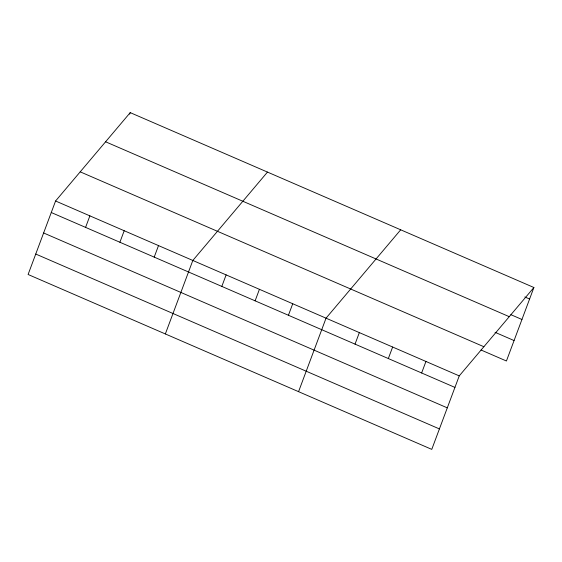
<?xml version="1.0" encoding="UTF-8"?>
<svg xmlns="http://www.w3.org/2000/svg" width="562" height="562" viewBox="0 0 562 562"><rect width="100%" height="100%" fill="white"/><g stroke="black" fill="none" stroke-linecap="round" stroke-linejoin="round"><path stroke-width="0.84" d="M55.575 200.999L28.1 274.488L431.771 449.375L459.245 375.887L533.9 287.512L130.229 112.625L55.575 200.999L459.245 375.887M85.579 227.385L89.885 215.864M129.653 114.163L130.229 112.625M119.896 242.25L124.202 230.729M154.206 257.115L158.512 245.594M165.347 333.947L192.822 260.459L267.477 172.084M221.821 286.409L226.128 274.888M255.12 300.839L259.426 289.318M288.425 315.268L292.732 303.747M298.562 391.665L326.037 318.176L400.692 229.802M355.029 344.127L359.336 332.606M388.335 358.549L392.641 347.035M421.633 372.978L425.947 361.457M533.9 287.512L506.425 361.001L481.051 350.007M524.838 296.975L529.594 299.033M510.844 314.671L521.95 319.483M105.593 141.786L509.263 316.68M495.038 332.304L514.068 340.551M80.211 171.839L483.882 346.726M51.268 212.52L454.939 387.408M43.625 232.97L447.296 407.857M35.743 254.038L439.414 428.925"/></g></svg>
